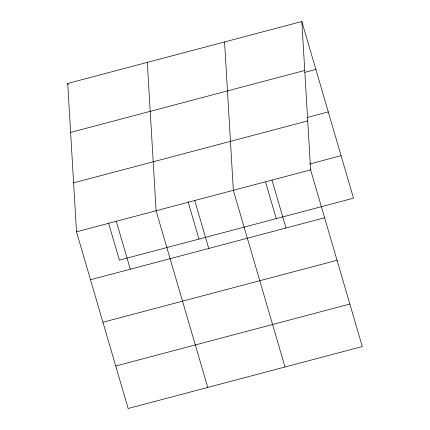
<?xml version="1.0" encoding="UTF-8"?>
<svg xmlns="http://www.w3.org/2000/svg" width="430" height="430" viewBox="0 0 430 430"><rect width="100%" height="100%" fill="white"/><g stroke="black" fill="none" stroke-linecap="round" stroke-linejoin="round"><path stroke-width="0.64" d="M301.844 21.5L310.611 169.866L362.275 346.548L128.156 408.5L76.486 231.818L67.725 83.452L301.844 21.5L353.514 198.182L119.389 260.134L108.468 222.794M70.617 132.413L304.741 70.461M304.913 72.321L315.862 69.423M307.041 117.535L328.284 111.913M73.594 182.857L307.719 120.905M309.541 164.04L341.087 155.692M76.486 231.818L310.611 169.866M90.504 279.742L324.623 217.79M102.926 322.231L337.05 260.279M115.729 366.011L349.853 304.058M271.98 180.089L285.993 228.013M265.52 181.933L276.254 218.628M285.015 366.994L233.35 190.313L224.584 41.947M194.72 200.53L208.733 248.454M188.071 201.729L198.988 239.069M207.754 387.435L156.09 210.754L147.323 62.388M116.288 221.283L130.301 269.212M67.725 83.452L68.096 84.731"/></g></svg>
